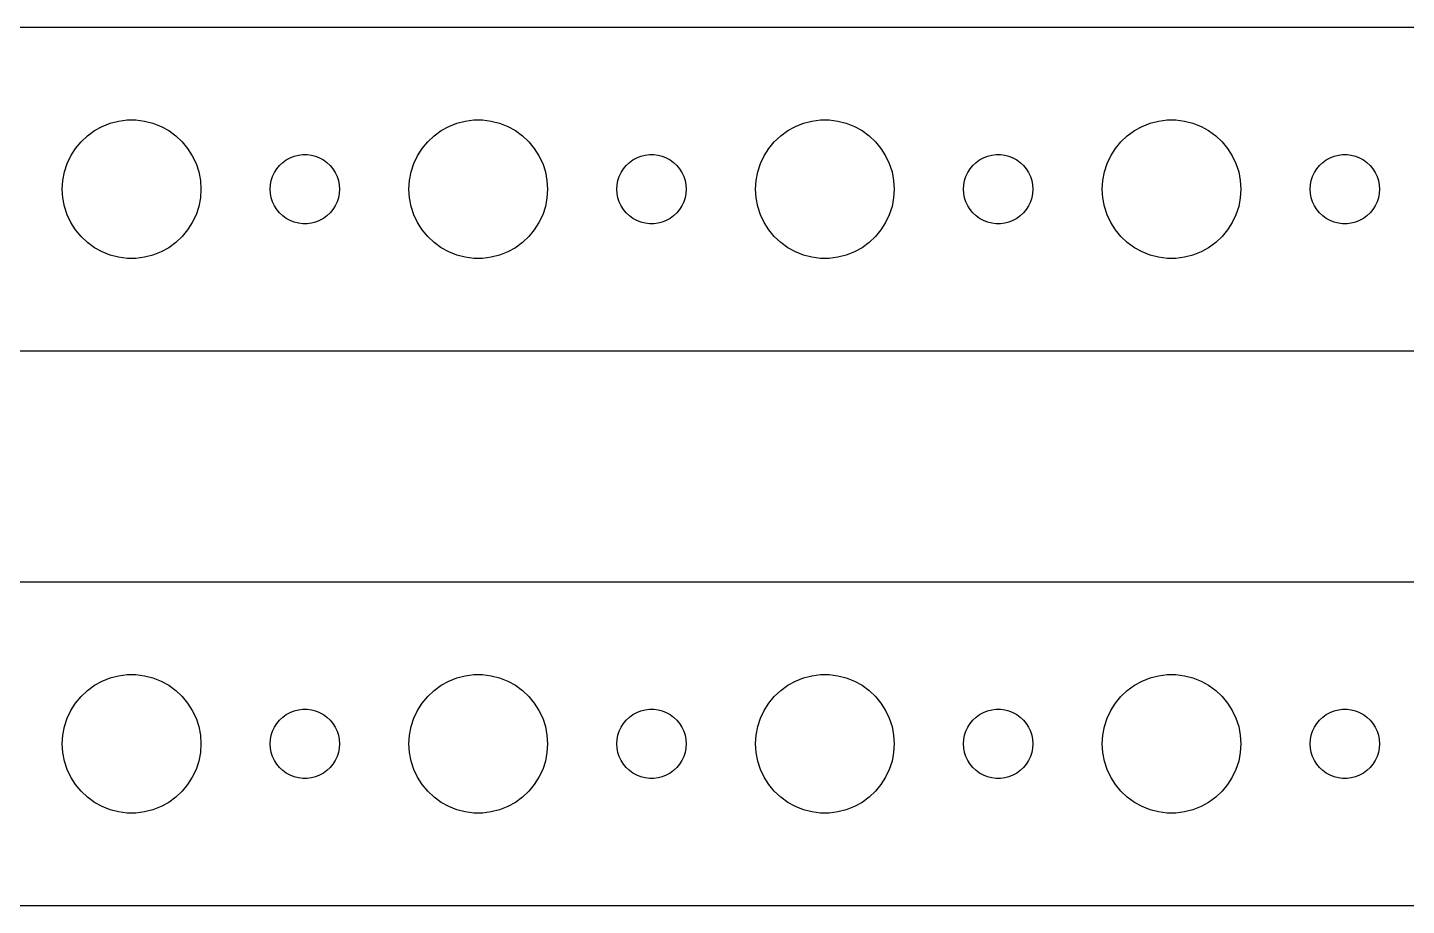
# Model space of a CAD drawing. Header units: metres. Extents: x -232 to 232, y 41 to 79.
# Drawn here: x 115.5 to 175.2, y 41 to 79 of the extents above; entities that cross this region are included whole.
import ezdxf

# ---------------------------------------------------------------- set-up
doc = ezdxf.new("R2010")
doc.units = ezdxf.units.M

msp = doc.modelspace()

# ---------------------------------------------------------------- linework, layer by layer
for p, q in [((227.314, 78.9901), (-227.314, 78.9901)), ((118.393, 74.533), (118.723, 74.7145)), ((118.723, 74.7145), (119.073, 74.8532)), ((119.073, 74.8532), (119.438, 74.9469)), ((119.438, 74.9469), (119.812, 74.9941)), ((119.812, 74.9941), (120.188, 74.9941)), ((120.188, 74.9941), (120.562, 74.9469)), ((120.562, 74.9469), (120.927, 74.8532)), ((120.927, 74.8532), (121.277, 74.7145)), ((121.277, 74.7145), (121.607, 74.533)), ((133.393, 74.533), (133.723, 74.7145)), ((133.723, 74.7145), (134.073, 74.8532)), ((134.073, 74.8532), (134.438, 74.9469)), ((134.438, 74.9469), (134.812, 74.9941)), ((134.812, 74.9941), (135.188, 74.9941)), ((135.188, 74.9941), (135.562, 74.9469)), ((135.562, 74.9469), (135.927, 74.8532)), ((135.927, 74.8532), (136.277, 74.7145)), ((136.277, 74.7145), (136.607, 74.533)), ((148.393, 74.533), (148.723, 74.7145)), ((148.723, 74.7145), (149.073, 74.8532)), ((149.073, 74.8532), (149.438, 74.9469)), ((149.438, 74.9469), (149.812, 74.9941)), ((149.812, 74.9941), (150.188, 74.9941)), ((150.188, 74.9941), (150.562, 74.9469)), ((150.562, 74.9469), (150.927, 74.8532)), ((150.927, 74.8532), (151.277, 74.7145)), ((151.277, 74.7145), (151.607, 74.533)), ((163.393, 74.533), (163.723, 74.7145)), ((163.723, 74.7145), (164.073, 74.8532)), ((164.073, 74.8532), (164.438, 74.9469)), ((164.438, 74.9469), (164.812, 74.9941)), ((164.812, 74.9941), (165.188, 74.9941)), ((165.188, 74.9941), (165.562, 74.9469)), ((165.562, 74.9469), (165.927, 74.8532)), ((165.927, 74.8532), (166.277, 74.7145)), ((166.277, 74.7145), (166.607, 74.533)), ((117.573, 73.7634), (117.813, 74.0536)), ((117.813, 74.0536), (118.088, 74.3115)), ((118.088, 74.3115), (118.393, 74.533)), ((121.607, 74.533), (121.912, 74.3115)), ((121.912, 74.3115), (122.187, 74.0536)), ((122.187, 74.0536), (122.427, 73.7634)), ((132.573, 73.7634), (132.813, 74.0536)), ((132.813, 74.0536), (133.088, 74.3115)), ((133.088, 74.3115), (133.393, 74.533)), ((136.607, 74.533), (136.912, 74.3115)), ((136.912, 74.3115), (137.187, 74.0536)), ((137.187, 74.0536), (137.427, 73.7634)), ((147.573, 73.7634), (147.813, 74.0536)), ((147.813, 74.0536), (148.088, 74.3115)), ((148.088, 74.3115), (148.393, 74.533)), ((151.607, 74.533), (151.912, 74.3115)), ((151.912, 74.3115), (152.187, 74.0536)), ((152.187, 74.0536), (152.427, 73.7634)), ((162.573, 73.7634), (162.813, 74.0536)), ((162.813, 74.0536), (163.088, 74.3115)), ((163.088, 74.3115), (163.393, 74.533)), ((166.607, 74.533), (166.912, 74.3115)), ((166.912, 74.3115), (167.187, 74.0536)), ((167.187, 74.0536), (167.427, 73.7634)), ((117.211, 73.1044), (117.371, 73.4453)), ((117.371, 73.4453), (117.573, 73.7634)), ((122.427, 73.7634), (122.629, 73.4453)), ((122.629, 73.4453), (122.789, 73.1044)), ((126.861, 73.3572), (127.036, 73.4266)), ((127.036, 73.4266), (127.219, 73.4734)), ((127.219, 73.4734), (127.406, 73.497)), ((127.406, 73.497), (127.594, 73.497)), ((127.594, 73.497), (127.781, 73.4734)), ((127.781, 73.4734), (127.964, 73.4266)), ((127.964, 73.4266), (128.139, 73.3572)), ((132.211, 73.1044), (132.371, 73.4453)), ((132.371, 73.4453), (132.573, 73.7634)), ((137.427, 73.7634), (137.629, 73.4453)), ((137.629, 73.4453), (137.789, 73.1044)), ((141.861, 73.3572), (142.036, 73.4266)), ((142.036, 73.4266), (142.219, 73.4734)), ((142.219, 73.4734), (142.406, 73.497)), ((142.406, 73.497), (142.594, 73.497)), ((142.594, 73.497), (142.781, 73.4734)), ((142.781, 73.4734), (142.964, 73.4266)), ((142.964, 73.4266), (143.139, 73.3572)), ((147.211, 73.1044), (147.371, 73.4453)), ((147.371, 73.4453), (147.573, 73.7634)), ((152.427, 73.7634), (152.629, 73.4453)), ((152.629, 73.4453), (152.789, 73.1044)), ((156.861, 73.3572), (157.036, 73.4266)), ((157.036, 73.4266), (157.219, 73.4734)), ((157.219, 73.4734), (157.406, 73.497)), ((157.406, 73.497), (157.594, 73.497)), ((157.594, 73.497), (157.781, 73.4734)), ((157.781, 73.4734), (157.964, 73.4266)), ((157.964, 73.4266), (158.139, 73.3572)), ((162.211, 73.1044), (162.371, 73.4453)), ((162.371, 73.4453), (162.573, 73.7634)), ((167.427, 73.7634), (167.629, 73.4453)), ((167.629, 73.4453), (167.789, 73.1044)), ((171.861, 73.3572), (172.036, 73.4266)), ((172.036, 73.4266), (172.219, 73.4734)), ((172.219, 73.4734), (172.406, 73.497)), ((172.406, 73.497), (172.594, 73.497)), ((172.594, 73.497), (172.781, 73.4734)), ((172.781, 73.4734), (172.964, 73.4266)), ((172.964, 73.4266), (173.139, 73.3572)), ((117.094, 72.7461), (117.211, 73.1044)), ((122.789, 73.1044), (122.906, 72.7461)), ((126.186, 72.7226), (126.286, 72.8817)), ((126.286, 72.8817), (126.407, 73.0268)), ((126.407, 73.0268), (126.544, 73.1558)), ((126.544, 73.1558), (126.696, 73.2665)), ((126.696, 73.2665), (126.861, 73.3572)), ((128.139, 73.3572), (128.304, 73.2665)), ((128.304, 73.2665), (128.456, 73.1558)), ((128.456, 73.1558), (128.593, 73.0268)), ((128.593, 73.0268), (128.714, 72.8817)), ((128.714, 72.8817), (128.814, 72.7226)), ((132.094, 72.7461), (132.211, 73.1044)), ((137.789, 73.1044), (137.906, 72.7461)), ((141.186, 72.7226), (141.286, 72.8817)), ((141.286, 72.8817), (141.407, 73.0268)), ((141.407, 73.0268), (141.544, 73.1558)), ((141.544, 73.1558), (141.696, 73.2665)), ((141.696, 73.2665), (141.861, 73.3572)), ((143.139, 73.3572), (143.304, 73.2665)), ((143.304, 73.2665), (143.456, 73.1558)), ((143.456, 73.1558), (143.593, 73.0268)), ((143.593, 73.0268), (143.714, 72.8817)), ((143.714, 72.8817), (143.814, 72.7226)), ((147.094, 72.7461), (147.211, 73.1044)), ((152.789, 73.1044), (152.906, 72.7461)), ((156.186, 72.7226), (156.286, 72.8817)), ((156.286, 72.8817), (156.407, 73.0268)), ((156.407, 73.0268), (156.544, 73.1558)), ((156.544, 73.1558), (156.696, 73.2665)), ((156.696, 73.2665), (156.861, 73.3572)), ((158.139, 73.3572), (158.304, 73.2665)), ((158.304, 73.2665), (158.456, 73.1558)), ((158.456, 73.1558), (158.593, 73.0268)), ((158.593, 73.0268), (158.714, 72.8817)), ((158.714, 72.8817), (158.814, 72.7226)), ((162.094, 72.7461), (162.211, 73.1044)), ((167.789, 73.1044), (167.906, 72.7461)), ((171.186, 72.7226), (171.286, 72.8817)), ((171.286, 72.8817), (171.407, 73.0268)), ((171.407, 73.0268), (171.544, 73.1558)), ((171.544, 73.1558), (171.696, 73.2665)), ((171.696, 73.2665), (171.861, 73.3572)), ((173.139, 73.3572), (173.304, 73.2665)), ((173.304, 73.2665), (173.456, 73.1558)), ((173.456, 73.1558), (173.593, 73.0268)), ((173.593, 73.0268), (173.714, 72.8817)), ((173.714, 72.8817), (173.814, 72.7226)), ((117, 72), (117.024, 72.376)), ((117.024, 72.376), (117.094, 72.7461)), ((122.906, 72.7461), (122.976, 72.376)), ((122.976, 72.376), (123, 72)), ((126.012, 72.188), (126.047, 72.373)), ((126.047, 72.373), (126.105, 72.5522)), ((126.105, 72.5522), (126.186, 72.7226)), ((128.814, 72.7226), (128.895, 72.5522)), ((128.895, 72.5522), (128.953, 72.373)), ((128.953, 72.373), (128.988, 72.188)), ((132, 72), (132.024, 72.376)), ((132.024, 72.376), (132.094, 72.7461)), ((137.906, 72.7461), (137.976, 72.376)), ((137.976, 72.376), (138, 72)), ((141.012, 72.188), (141.047, 72.373)), ((141.047, 72.373), (141.105, 72.5522)), ((141.105, 72.5522), (141.186, 72.7226)), ((143.814, 72.7226), (143.895, 72.5522)), ((143.895, 72.5522), (143.953, 72.373)), ((143.953, 72.373), (143.988, 72.188)), ((147, 72), (147.024, 72.376)), ((147.024, 72.376), (147.094, 72.7461)), ((152.906, 72.7461), (152.976, 72.376)), ((152.976, 72.376), (153, 72)), ((156.012, 72.188), (156.047, 72.373)), ((156.047, 72.373), (156.105, 72.5522)), ((156.105, 72.5522), (156.186, 72.7226)), ((158.814, 72.7226), (158.895, 72.5522)), ((158.895, 72.5522), (158.953, 72.373)), ((158.953, 72.373), (158.988, 72.188)), ((162, 72), (162.024, 72.376)), ((162.024, 72.376), (162.094, 72.7461)), ((167.906, 72.7461), (167.976, 72.376)), ((167.976, 72.376), (168, 72)), ((171.012, 72.188), (171.047, 72.373)), ((171.047, 72.373), (171.105, 72.5522)), ((171.105, 72.5522), (171.186, 72.7226)), ((173.814, 72.7226), (173.895, 72.5522)), ((173.895, 72.5522), (173.953, 72.373)), ((173.953, 72.373), (173.988, 72.188)), ((117.024, 71.624), (117, 72)), ((117.094, 71.2539), (117.024, 71.624)), ((122.976, 71.624), (122.906, 71.2539)), ((123, 72), (122.976, 71.624)), ((126, 72), (126.012, 72.188)), ((126.012, 71.812), (126, 72)), ((126.047, 71.627), (126.012, 71.812)), ((126.105, 71.4478), (126.047, 71.627)), ((128.953, 71.627), (128.895, 71.4478)), ((128.988, 71.812), (128.953, 71.627)), ((128.988, 72.188), (129, 72)), ((129, 72), (128.988, 71.812)), ((132.024, 71.624), (132, 72)), ((132.094, 71.2539), (132.024, 71.624)), ((137.976, 71.624), (137.906, 71.2539)), ((138, 72), (137.976, 71.624)), ((141, 72), (141.012, 72.188)), ((141.012, 71.812), (141, 72)), ((141.047, 71.627), (141.012, 71.812)), ((141.105, 71.4478), (141.047, 71.627)), ((143.953, 71.627), (143.895, 71.4478)), ((143.988, 71.812), (143.953, 71.627)), ((143.988, 72.188), (144, 72)), ((144, 72), (143.988, 71.812)), ((147.024, 71.624), (147, 72)), ((147.094, 71.2539), (147.024, 71.624)), ((152.976, 71.624), (152.906, 71.2539)), ((153, 72), (152.976, 71.624)), ((156, 72), (156.012, 72.188)), ((156.012, 71.812), (156, 72)), ((156.047, 71.627), (156.012, 71.812)), ((156.105, 71.4478), (156.047, 71.627)), ((158.953, 71.627), (158.895, 71.4478)), ((158.988, 71.812), (158.953, 71.627)), ((158.988, 72.188), (159, 72)), ((159, 72), (158.988, 71.812)), ((162.024, 71.624), (162, 72)), ((162.094, 71.2539), (162.024, 71.624)), ((167.976, 71.624), (167.906, 71.2539)), ((168, 72), (167.976, 71.624)), ((171, 72), (171.012, 72.188)), ((171.012, 71.812), (171, 72)), ((171.047, 71.627), (171.012, 71.812)), ((171.105, 71.4478), (171.047, 71.627)), ((173.953, 71.627), (173.895, 71.4478)), ((173.988, 71.812), (173.953, 71.627)), ((173.988, 72.188), (174, 72)), ((174, 72), (173.988, 71.812)), ((117.211, 70.8956), (117.094, 71.2539)), ((122.906, 71.2539), (122.789, 70.8956)), ((126.186, 71.2774), (126.105, 71.4478)), ((126.286, 71.1183), (126.186, 71.2774)), ((126.407, 70.9732), (126.286, 71.1183)), ((128.714, 71.1183), (128.593, 70.9732)), ((128.814, 71.2774), (128.714, 71.1183)), ((128.895, 71.4478), (128.814, 71.2774)), ((132.211, 70.8956), (132.094, 71.2539)), ((137.906, 71.2539), (137.789, 70.8956)), ((141.186, 71.2774), (141.105, 71.4478)), ((141.286, 71.1183), (141.186, 71.2774)), ((141.407, 70.9732), (141.286, 71.1183)), ((143.714, 71.1183), (143.593, 70.9732)), ((143.814, 71.2774), (143.714, 71.1183)), ((143.895, 71.4478), (143.814, 71.2774)), ((147.211, 70.8956), (147.094, 71.2539)), ((152.906, 71.2539), (152.789, 70.8956)), ((156.186, 71.2774), (156.105, 71.4478)), ((156.286, 71.1183), (156.186, 71.2774)), ((156.407, 70.9732), (156.286, 71.1183)), ((158.714, 71.1183), (158.593, 70.9732)), ((158.814, 71.2774), (158.714, 71.1183)), ((158.895, 71.4478), (158.814, 71.2774)), ((162.211, 70.8956), (162.094, 71.2539)), ((167.906, 71.2539), (167.789, 70.8956)), ((171.186, 71.2774), (171.105, 71.4478)), ((171.286, 71.1183), (171.186, 71.2774)), ((171.407, 70.9732), (171.286, 71.1183)), ((173.714, 71.1183), (173.593, 70.9732)), ((173.814, 71.2774), (173.714, 71.1183)), ((173.895, 71.4478), (173.814, 71.2774)), ((117.371, 70.5547), (117.211, 70.8956)), ((117.573, 70.2366), (117.371, 70.5547)), ((122.629, 70.5547), (122.427, 70.2366)), ((122.789, 70.8956), (122.629, 70.5547)), ((126.544, 70.8442), (126.407, 70.9732)), ((126.696, 70.7335), (126.544, 70.8442)), ((126.861, 70.6428), (126.696, 70.7335)), ((127.036, 70.5734), (126.861, 70.6428)), ((127.219, 70.5266), (127.036, 70.5734)), ((127.406, 70.503), (127.219, 70.5266)), ((127.594, 70.503), (127.406, 70.503)), ((127.781, 70.5266), (127.594, 70.503)), ((127.964, 70.5734), (127.781, 70.5266)), ((128.139, 70.6428), (127.964, 70.5734)), ((128.304, 70.7335), (128.139, 70.6428)), ((128.456, 70.8442), (128.304, 70.7335)), ((128.593, 70.9732), (128.456, 70.8442)), ((132.371, 70.5547), (132.211, 70.8956)), ((132.573, 70.2366), (132.371, 70.5547)), ((137.629, 70.5547), (137.427, 70.2366)), ((137.789, 70.8956), (137.629, 70.5547)), ((141.544, 70.8442), (141.407, 70.9732)), ((141.696, 70.7335), (141.544, 70.8442)), ((141.861, 70.6428), (141.696, 70.7335)), ((142.036, 70.5734), (141.861, 70.6428)), ((142.219, 70.5266), (142.036, 70.5734)), ((142.406, 70.503), (142.219, 70.5266)), ((142.594, 70.503), (142.406, 70.503)), ((142.781, 70.5266), (142.594, 70.503)), ((142.964, 70.5734), (142.781, 70.5266)), ((143.139, 70.6428), (142.964, 70.5734)), ((143.304, 70.7335), (143.139, 70.6428)), ((143.456, 70.8442), (143.304, 70.7335)), ((143.593, 70.9732), (143.456, 70.8442)), ((147.371, 70.5547), (147.211, 70.8956)), ((147.573, 70.2366), (147.371, 70.5547)), ((152.629, 70.5547), (152.427, 70.2366)), ((152.789, 70.8956), (152.629, 70.5547)), ((156.544, 70.8442), (156.407, 70.9732)), ((156.696, 70.7335), (156.544, 70.8442)), ((156.861, 70.6428), (156.696, 70.7335)), ((157.036, 70.5734), (156.861, 70.6428)), ((157.219, 70.5266), (157.036, 70.5734)), ((157.406, 70.503), (157.219, 70.5266)), ((157.594, 70.503), (157.406, 70.503)), ((157.781, 70.5266), (157.594, 70.503)), ((157.964, 70.5734), (157.781, 70.5266)), ((158.139, 70.6428), (157.964, 70.5734)), ((158.304, 70.7335), (158.139, 70.6428)), ((158.456, 70.8442), (158.304, 70.7335)), ((158.593, 70.9732), (158.456, 70.8442)), ((162.371, 70.5547), (162.211, 70.8956)), ((162.573, 70.2366), (162.371, 70.5547)), ((167.629, 70.5547), (167.427, 70.2366)), ((167.789, 70.8956), (167.629, 70.5547)), ((171.544, 70.8442), (171.407, 70.9732)), ((171.696, 70.7335), (171.544, 70.8442)), ((171.861, 70.6428), (171.696, 70.7335)), ((172.036, 70.5734), (171.861, 70.6428)), ((172.219, 70.5266), (172.036, 70.5734)), ((172.406, 70.503), (172.219, 70.5266)), ((172.594, 70.503), (172.406, 70.503)), ((172.781, 70.5266), (172.594, 70.503)), ((172.964, 70.5734), (172.781, 70.5266)), ((173.139, 70.6428), (172.964, 70.5734)), ((173.304, 70.7335), (173.139, 70.6428)), ((173.456, 70.8442), (173.304, 70.7335)), ((173.593, 70.9732), (173.456, 70.8442)), ((117.813, 69.9464), (117.573, 70.2366)), ((118.088, 69.6885), (117.813, 69.9464)), ((122.187, 69.9464), (121.912, 69.6885)), ((122.427, 70.2366), (122.187, 69.9464)), ((132.813, 69.9464), (132.573, 70.2366)), ((133.088, 69.6885), (132.813, 69.9464)), ((137.187, 69.9464), (136.912, 69.6885)), ((137.427, 70.2366), (137.187, 69.9464)), ((147.813, 69.9464), (147.573, 70.2366)), ((148.088, 69.6885), (147.813, 69.9464)), ((152.187, 69.9464), (151.912, 69.6885)), ((152.427, 70.2366), (152.187, 69.9464)), ((162.813, 69.9464), (162.573, 70.2366)), ((163.088, 69.6885), (162.813, 69.9464)), ((167.187, 69.9464), (166.912, 69.6885)), ((167.427, 70.2366), (167.187, 69.9464)), ((118.393, 69.467), (118.088, 69.6885)), ((118.723, 69.2855), (118.393, 69.467)), ((119.073, 69.1468), (118.723, 69.2855)), ((121.277, 69.2855), (120.927, 69.1468)), ((121.607, 69.467), (121.277, 69.2855)), ((121.912, 69.6885), (121.607, 69.467)), ((133.393, 69.467), (133.088, 69.6885)), ((133.723, 69.2855), (133.393, 69.467)), ((134.073, 69.1468), (133.723, 69.2855)), ((136.277, 69.2855), (135.927, 69.1468)), ((136.607, 69.467), (136.277, 69.2855)), ((136.912, 69.6885), (136.607, 69.467)), ((148.393, 69.467), (148.088, 69.6885)), ((148.723, 69.2855), (148.393, 69.467)), ((149.073, 69.1468), (148.723, 69.2855)), ((151.277, 69.2855), (150.927, 69.1468)), ((151.607, 69.467), (151.277, 69.2855)), ((151.912, 69.6885), (151.607, 69.467)), ((163.393, 69.467), (163.088, 69.6885)), ((163.723, 69.2855), (163.393, 69.467)), ((164.073, 69.1468), (163.723, 69.2855)), ((166.277, 69.2855), (165.927, 69.1468)), ((166.607, 69.467), (166.277, 69.2855)), ((166.912, 69.6885), (166.607, 69.467)), ((119.438, 69.0531), (119.073, 69.1468)), ((119.812, 69.0059), (119.438, 69.0531)), ((120.188, 69.0059), (119.812, 69.0059)), ((120.562, 69.0531), (120.188, 69.0059)), ((120.927, 69.1468), (120.562, 69.0531)), ((134.438, 69.0531), (134.073, 69.1468)), ((134.812, 69.0059), (134.438, 69.0531)), ((135.188, 69.0059), (134.812, 69.0059)), ((135.562, 69.0531), (135.188, 69.0059)), ((135.927, 69.1468), (135.562, 69.0531)), ((149.438, 69.0531), (149.073, 69.1468)), ((149.812, 69.0059), (149.438, 69.0531)), ((150.188, 69.0059), (149.812, 69.0059)), ((150.562, 69.0531), (150.188, 69.0059)), ((150.927, 69.1468), (150.562, 69.0531)), ((164.438, 69.0531), (164.073, 69.1468)), ((164.812, 69.0059), (164.438, 69.0531)), ((165.188, 69.0059), (164.812, 69.0059)), ((165.562, 69.0531), (165.188, 69.0059)), ((165.927, 69.1468), (165.562, 69.0531)), ((-227.314, 65.0099), (227.314, 65.0099)), ((227.314, 54.9901), (-227.314, 54.9901)), ((118.723, 50.7145), (119.073, 50.8532)), ((119.073, 50.8532), (119.438, 50.9469)), ((119.438, 50.9469), (119.812, 50.9941)), ((119.812, 50.9941), (120.188, 50.9941)), ((120.188, 50.9941), (120.562, 50.9469)), ((120.562, 50.9469), (120.927, 50.8532)), ((120.927, 50.8532), (121.277, 50.7145)), ((133.723, 50.7145), (134.073, 50.8532)), ((134.073, 50.8532), (134.438, 50.9469)), ((134.438, 50.9469), (134.812, 50.9941)), ((134.812, 50.9941), (135.188, 50.9941)), ((135.188, 50.9941), (135.562, 50.9469)), ((135.562, 50.9469), (135.927, 50.8532)), ((135.927, 50.8532), (136.277, 50.7145)), ((148.723, 50.7145), (149.073, 50.8532)), ((149.073, 50.8532), (149.438, 50.9469)), ((149.438, 50.9469), (149.812, 50.9941)), ((149.812, 50.9941), (150.188, 50.9941)), ((150.188, 50.9941), (150.562, 50.9469)), ((150.562, 50.9469), (150.927, 50.8532)), ((150.927, 50.8532), (151.277, 50.7145)), ((163.723, 50.7145), (164.073, 50.8532)), ((164.073, 50.8532), (164.438, 50.9469)), ((164.438, 50.9469), (164.812, 50.9941)), ((164.812, 50.9941), (165.188, 50.9941)), ((165.188, 50.9941), (165.562, 50.9469)), ((165.562, 50.9469), (165.927, 50.8532)), ((165.927, 50.8532), (166.277, 50.7145)), ((117.813, 50.0536), (118.088, 50.3115)), ((118.088, 50.3115), (118.393, 50.533)), ((118.393, 50.533), (118.723, 50.7145)), ((121.277, 50.7145), (121.607, 50.533)), ((121.607, 50.533), (121.912, 50.3115)), ((121.912, 50.3115), (122.187, 50.0536)), ((132.813, 50.0536), (133.088, 50.3115)), ((133.088, 50.3115), (133.393, 50.533)), ((133.393, 50.533), (133.723, 50.7145)), ((136.277, 50.7145), (136.607, 50.533)), ((136.607, 50.533), (136.912, 50.3115)), ((136.912, 50.3115), (137.187, 50.0536)), ((147.813, 50.0536), (148.088, 50.3115)), ((148.088, 50.3115), (148.393, 50.533)), ((148.393, 50.533), (148.723, 50.7145)), ((151.277, 50.7145), (151.607, 50.533)), ((151.607, 50.533), (151.912, 50.3115)), ((151.912, 50.3115), (152.187, 50.0536)), ((162.813, 50.0536), (163.088, 50.3115)), ((163.088, 50.3115), (163.393, 50.533)), ((163.393, 50.533), (163.723, 50.7145)), ((166.277, 50.7145), (166.607, 50.533)), ((166.607, 50.533), (166.912, 50.3115)), ((166.912, 50.3115), (167.187, 50.0536)), ((117.371, 49.4453), (117.573, 49.7634)), ((117.573, 49.7634), (117.813, 50.0536)), ((122.187, 50.0536), (122.427, 49.7634)), ((122.427, 49.7634), (122.629, 49.4453)), ((132.371, 49.4453), (132.573, 49.7634)), ((132.573, 49.7634), (132.813, 50.0536)), ((137.187, 50.0536), (137.427, 49.7634)), ((137.427, 49.7634), (137.629, 49.4453)), ((147.371, 49.4453), (147.573, 49.7634)), ((147.573, 49.7634), (147.813, 50.0536)), ((152.187, 50.0536), (152.427, 49.7634)), ((152.427, 49.7634), (152.629, 49.4453)), ((162.371, 49.4453), (162.573, 49.7634)), ((162.573, 49.7634), (162.813, 50.0536)), ((167.187, 50.0536), (167.427, 49.7634)), ((167.427, 49.7634), (167.629, 49.4453)), ((117.094, 48.7461), (117.211, 49.1044)), ((117.211, 49.1044), (117.371, 49.4453)), ((122.629, 49.4453), (122.789, 49.1044)), ((122.789, 49.1044), (122.906, 48.7461)), ((126.286, 48.8817), (126.407, 49.0268)), ((126.407, 49.0268), (126.544, 49.1558)), ((126.544, 49.1558), (126.696, 49.2665)), ((126.696, 49.2665), (126.861, 49.3572)), ((126.861, 49.3572), (127.036, 49.4266)), ((127.036, 49.4266), (127.219, 49.4734)), ((127.219, 49.4734), (127.406, 49.497)), ((127.406, 49.497), (127.594, 49.497)), ((127.594, 49.497), (127.781, 49.4734)), ((127.781, 49.4734), (127.964, 49.4266)), ((127.964, 49.4266), (128.139, 49.3572)), ((128.139, 49.3572), (128.304, 49.2665)), ((128.304, 49.2665), (128.456, 49.1558)), ((128.456, 49.1558), (128.593, 49.0268)), ((128.593, 49.0268), (128.714, 48.8817)), ((132.094, 48.7461), (132.211, 49.1044)), ((132.211, 49.1044), (132.371, 49.4453)), ((137.629, 49.4453), (137.789, 49.1044)), ((137.789, 49.1044), (137.906, 48.7461)), ((141.286, 48.8817), (141.407, 49.0268)), ((141.407, 49.0268), (141.544, 49.1558)), ((141.544, 49.1558), (141.696, 49.2665)), ((141.696, 49.2665), (141.861, 49.3572)), ((141.861, 49.3572), (142.036, 49.4266)), ((142.036, 49.4266), (142.219, 49.4734)), ((142.219, 49.4734), (142.406, 49.497)), ((142.406, 49.497), (142.594, 49.497)), ((142.594, 49.497), (142.781, 49.4734)), ((142.781, 49.4734), (142.964, 49.4266)), ((142.964, 49.4266), (143.139, 49.3572)), ((143.139, 49.3572), (143.304, 49.2665)), ((143.304, 49.2665), (143.456, 49.1558)), ((143.456, 49.1558), (143.593, 49.0268)), ((143.593, 49.0268), (143.714, 48.8817)), ((147.094, 48.7461), (147.211, 49.1044)), ((147.211, 49.1044), (147.371, 49.4453)), ((152.629, 49.4453), (152.789, 49.1044)), ((152.789, 49.1044), (152.906, 48.7461)), ((156.286, 48.8817), (156.407, 49.0268)), ((156.407, 49.0268), (156.544, 49.1558)), ((156.544, 49.1558), (156.696, 49.2665)), ((156.696, 49.2665), (156.861, 49.3572)), ((156.861, 49.3572), (157.036, 49.4266)), ((157.036, 49.4266), (157.219, 49.4734)), ((157.219, 49.4734), (157.406, 49.497)), ((157.406, 49.497), (157.594, 49.497)), ((157.594, 49.497), (157.781, 49.4734)), ((157.781, 49.4734), (157.964, 49.4266)), ((157.964, 49.4266), (158.139, 49.3572)), ((158.139, 49.3572), (158.304, 49.2665)), ((158.304, 49.2665), (158.456, 49.1558)), ((158.456, 49.1558), (158.593, 49.0268)), ((158.593, 49.0268), (158.714, 48.8817)), ((162.094, 48.7461), (162.211, 49.1044)), ((162.211, 49.1044), (162.371, 49.4453)), ((167.629, 49.4453), (167.789, 49.1044)), ((167.789, 49.1044), (167.906, 48.7461)), ((171.286, 48.8817), (171.407, 49.0268)), ((171.407, 49.0268), (171.544, 49.1558)), ((171.544, 49.1558), (171.696, 49.2665)), ((171.696, 49.2665), (171.861, 49.3572)), ((171.861, 49.3572), (172.036, 49.4266)), ((172.036, 49.4266), (172.219, 49.4734)), ((172.219, 49.4734), (172.406, 49.497)), ((172.406, 49.497), (172.594, 49.497)), ((172.594, 49.497), (172.781, 49.4734)), ((172.781, 49.4734), (172.964, 49.4266)), ((172.964, 49.4266), (173.139, 49.3572)), ((173.139, 49.3572), (173.304, 49.2665)), ((173.304, 49.2665), (173.456, 49.1558)), ((173.456, 49.1558), (173.593, 49.0268)), ((173.593, 49.0268), (173.714, 48.8817)), ((117, 48), (117.024, 48.376)), ((117.024, 48.376), (117.094, 48.7461)), ((122.906, 48.7461), (122.976, 48.376)), ((122.976, 48.376), (123, 48)), ((126.012, 48.188), (126.047, 48.373)), ((126.047, 48.373), (126.105, 48.5522)), ((126.105, 48.5522), (126.186, 48.7226)), ((126.186, 48.7226), (126.286, 48.8817)), ((128.714, 48.8817), (128.814, 48.7226)), ((128.814, 48.7226), (128.895, 48.5522)), ((128.895, 48.5522), (128.953, 48.373)), ((128.953, 48.373), (128.988, 48.188)), ((132, 48), (132.024, 48.376)), ((132.024, 48.376), (132.094, 48.7461)), ((137.906, 48.7461), (137.976, 48.376)), ((137.976, 48.376), (138, 48)), ((141.012, 48.188), (141.047, 48.373)), ((141.047, 48.373), (141.105, 48.5522)), ((141.105, 48.5522), (141.186, 48.7226)), ((141.186, 48.7226), (141.286, 48.8817)), ((143.714, 48.8817), (143.814, 48.7226)), ((143.814, 48.7226), (143.895, 48.5522)), ((143.895, 48.5522), (143.953, 48.373)), ((143.953, 48.373), (143.988, 48.188)), ((147, 48), (147.024, 48.376)), ((147.024, 48.376), (147.094, 48.7461)), ((152.906, 48.7461), (152.976, 48.376)), ((152.976, 48.376), (153, 48)), ((156.012, 48.188), (156.047, 48.373)), ((156.047, 48.373), (156.105, 48.5522)), ((156.105, 48.5522), (156.186, 48.7226)), ((156.186, 48.7226), (156.286, 48.8817)), ((158.714, 48.8817), (158.814, 48.7226)), ((158.814, 48.7226), (158.895, 48.5522)), ((158.895, 48.5522), (158.953, 48.373)), ((158.953, 48.373), (158.988, 48.188)), ((162, 48), (162.024, 48.376)), ((162.024, 48.376), (162.094, 48.7461)), ((167.906, 48.7461), (167.976, 48.376)), ((167.976, 48.376), (168, 48)), ((171.012, 48.188), (171.047, 48.373)), ((171.047, 48.373), (171.105, 48.5522)), ((171.105, 48.5522), (171.186, 48.7226)), ((171.186, 48.7226), (171.286, 48.8817)), ((173.714, 48.8817), (173.814, 48.7226)), ((173.814, 48.7226), (173.895, 48.5522)), ((173.895, 48.5522), (173.953, 48.373)), ((173.953, 48.373), (173.988, 48.188)), ((117.024, 47.624), (117, 48)), ((123, 48), (122.976, 47.624)), ((126, 48), (126.012, 48.188)), ((126.012, 47.812), (126, 48)), ((126.047, 47.627), (126.012, 47.812)), ((128.988, 47.812), (128.953, 47.627)), ((128.988, 48.188), (129, 48)), ((129, 48), (128.988, 47.812)), ((132.024, 47.624), (132, 48)), ((138, 48), (137.976, 47.624)), ((141, 48), (141.012, 48.188)), ((141.012, 47.812), (141, 48)), ((141.047, 47.627), (141.012, 47.812)), ((143.988, 47.812), (143.953, 47.627)), ((143.988, 48.188), (144, 48)), ((144, 48), (143.988, 47.812)), ((147.024, 47.624), (147, 48)), ((153, 48), (152.976, 47.624)), ((156, 48), (156.012, 48.188)), ((156.012, 47.812), (156, 48)), ((156.047, 47.627), (156.012, 47.812)), ((158.988, 47.812), (158.953, 47.627)), ((158.988, 48.188), (159, 48)), ((159, 48), (158.988, 47.812)), ((162.024, 47.624), (162, 48)), ((168, 48), (167.976, 47.624)), ((171, 48), (171.012, 48.188)), ((171.012, 47.812), (171, 48)), ((171.047, 47.627), (171.012, 47.812)), ((173.988, 47.812), (173.953, 47.627)), ((173.988, 48.188), (174, 48)), ((174, 48), (173.988, 47.812)), ((117.094, 47.2539), (117.024, 47.624)), ((117.211, 46.8956), (117.094, 47.2539)), ((122.906, 47.2539), (122.789, 46.8956)), ((122.976, 47.624), (122.906, 47.2539)), ((126.105, 47.4478), (126.047, 47.627)), ((126.186, 47.2774), (126.105, 47.4478)), ((126.286, 47.1183), (126.186, 47.2774)), ((128.814, 47.2774), (128.714, 47.1183)), ((128.895, 47.4478), (128.814, 47.2774)), ((128.953, 47.627), (128.895, 47.4478)), ((132.094, 47.2539), (132.024, 47.624)), ((132.211, 46.8956), (132.094, 47.2539)), ((137.906, 47.2539), (137.789, 46.8956)), ((137.976, 47.624), (137.906, 47.2539)), ((141.105, 47.4478), (141.047, 47.627)), ((141.186, 47.2774), (141.105, 47.4478)), ((141.286, 47.1183), (141.186, 47.2774)), ((143.814, 47.2774), (143.714, 47.1183)), ((143.895, 47.4478), (143.814, 47.2774)), ((143.953, 47.627), (143.895, 47.4478)), ((147.094, 47.2539), (147.024, 47.624)), ((147.211, 46.8956), (147.094, 47.2539)), ((152.906, 47.2539), (152.789, 46.8956)), ((152.976, 47.624), (152.906, 47.2539)), ((156.105, 47.4478), (156.047, 47.627)), ((156.186, 47.2774), (156.105, 47.4478)), ((156.286, 47.1183), (156.186, 47.2774)), ((158.814, 47.2774), (158.714, 47.1183)), ((158.895, 47.4478), (158.814, 47.2774)), ((158.953, 47.627), (158.895, 47.4478)), ((162.094, 47.2539), (162.024, 47.624)), ((162.211, 46.8956), (162.094, 47.2539)), ((167.906, 47.2539), (167.789, 46.8956)), ((167.976, 47.624), (167.906, 47.2539)), ((171.105, 47.4478), (171.047, 47.627)), ((171.186, 47.2774), (171.105, 47.4478)), ((171.286, 47.1183), (171.186, 47.2774)), ((173.814, 47.2774), (173.714, 47.1183)), ((173.895, 47.4478), (173.814, 47.2774)), ((173.953, 47.627), (173.895, 47.4478)), ((117.371, 46.5547), (117.211, 46.8956)), ((117.573, 46.2366), (117.371, 46.5547)), ((122.629, 46.5547), (122.427, 46.2366)), ((122.789, 46.8956), (122.629, 46.5547)), ((126.407, 46.9732), (126.286, 47.1183)), ((126.544, 46.8442), (126.407, 46.9732)), ((126.696, 46.7335), (126.544, 46.8442)), ((126.861, 46.6428), (126.696, 46.7335)), ((127.036, 46.5734), (126.861, 46.6428)), ((127.219, 46.5266), (127.036, 46.5734)), ((127.964, 46.5734), (127.781, 46.5266)), ((128.139, 46.6428), (127.964, 46.5734)), ((128.304, 46.7335), (128.139, 46.6428)), ((128.456, 46.8442), (128.304, 46.7335)), ((128.593, 46.9732), (128.456, 46.8442)), ((128.714, 47.1183), (128.593, 46.9732)), ((132.371, 46.5547), (132.211, 46.8956)), ((132.573, 46.2366), (132.371, 46.5547)), ((137.629, 46.5547), (137.427, 46.2366)), ((137.789, 46.8956), (137.629, 46.5547)), ((141.407, 46.9732), (141.286, 47.1183)), ((141.544, 46.8442), (141.407, 46.9732)), ((141.696, 46.7335), (141.544, 46.8442)), ((141.861, 46.6428), (141.696, 46.7335)), ((142.036, 46.5734), (141.861, 46.6428)), ((142.219, 46.5266), (142.036, 46.5734)), ((142.964, 46.5734), (142.781, 46.5266)), ((143.139, 46.6428), (142.964, 46.5734)), ((143.304, 46.7335), (143.139, 46.6428)), ((143.456, 46.8442), (143.304, 46.7335)), ((143.593, 46.9732), (143.456, 46.8442)), ((143.714, 47.1183), (143.593, 46.9732)), ((147.371, 46.5547), (147.211, 46.8956)), ((147.573, 46.2366), (147.371, 46.5547)), ((152.629, 46.5547), (152.427, 46.2366)), ((152.789, 46.8956), (152.629, 46.5547)), ((156.407, 46.9732), (156.286, 47.1183)), ((156.544, 46.8442), (156.407, 46.9732)), ((156.696, 46.7335), (156.544, 46.8442)), ((156.861, 46.6428), (156.696, 46.7335)), ((157.036, 46.5734), (156.861, 46.6428)), ((157.219, 46.5266), (157.036, 46.5734)), ((157.964, 46.5734), (157.781, 46.5266)), ((158.139, 46.6428), (157.964, 46.5734)), ((158.304, 46.7335), (158.139, 46.6428)), ((158.456, 46.8442), (158.304, 46.7335)), ((158.593, 46.9732), (158.456, 46.8442)), ((158.714, 47.1183), (158.593, 46.9732)), ((162.371, 46.5547), (162.211, 46.8956)), ((162.573, 46.2366), (162.371, 46.5547)), ((167.629, 46.5547), (167.427, 46.2366)), ((167.789, 46.8956), (167.629, 46.5547)), ((171.407, 46.9732), (171.286, 47.1183)), ((171.544, 46.8442), (171.407, 46.9732)), ((171.696, 46.7335), (171.544, 46.8442)), ((171.861, 46.6428), (171.696, 46.7335)), ((172.036, 46.5734), (171.861, 46.6428)), ((172.219, 46.5266), (172.036, 46.5734)), ((172.964, 46.5734), (172.781, 46.5266)), ((173.139, 46.6428), (172.964, 46.5734)), ((173.304, 46.7335), (173.139, 46.6428)), ((173.456, 46.8442), (173.304, 46.7335)), ((173.593, 46.9732), (173.456, 46.8442)), ((173.714, 47.1183), (173.593, 46.9732)), ((117.813, 45.9464), (117.573, 46.2366)), ((118.088, 45.6885), (117.813, 45.9464)), ((122.187, 45.9464), (121.912, 45.6885)), ((122.427, 46.2366), (122.187, 45.9464)), ((127.406, 46.503), (127.219, 46.5266)), ((127.594, 46.503), (127.406, 46.503)), ((127.781, 46.5266), (127.594, 46.503)), ((132.813, 45.9464), (132.573, 46.2366)), ((133.088, 45.6885), (132.813, 45.9464)), ((137.187, 45.9464), (136.912, 45.6885)), ((137.427, 46.2366), (137.187, 45.9464)), ((142.406, 46.503), (142.219, 46.5266)), ((142.594, 46.503), (142.406, 46.503)), ((142.781, 46.5266), (142.594, 46.503)), ((147.813, 45.9464), (147.573, 46.2366)), ((148.088, 45.6885), (147.813, 45.9464)), ((152.187, 45.9464), (151.912, 45.6885)), ((152.427, 46.2366), (152.187, 45.9464)), ((157.406, 46.503), (157.219, 46.5266)), ((157.594, 46.503), (157.406, 46.503)), ((157.781, 46.5266), (157.594, 46.503)), ((162.813, 45.9464), (162.573, 46.2366)), ((163.088, 45.6885), (162.813, 45.9464)), ((167.187, 45.9464), (166.912, 45.6885)), ((167.427, 46.2366), (167.187, 45.9464)), ((172.406, 46.503), (172.219, 46.5266)), ((172.594, 46.503), (172.406, 46.503)), ((172.781, 46.5266), (172.594, 46.503)), ((118.393, 45.467), (118.088, 45.6885)), ((118.723, 45.2855), (118.393, 45.467)), ((121.607, 45.467), (121.277, 45.2855)), ((121.912, 45.6885), (121.607, 45.467)), ((133.393, 45.467), (133.088, 45.6885)), ((133.723, 45.2855), (133.393, 45.467)), ((136.607, 45.467), (136.277, 45.2855)), ((136.912, 45.6885), (136.607, 45.467)), ((148.393, 45.467), (148.088, 45.6885)), ((148.723, 45.2855), (148.393, 45.467)), ((151.607, 45.467), (151.277, 45.2855)), ((151.912, 45.6885), (151.607, 45.467)), ((163.393, 45.467), (163.088, 45.6885)), ((163.723, 45.2855), (163.393, 45.467)), ((166.607, 45.467), (166.277, 45.2855)), ((166.912, 45.6885), (166.607, 45.467)), ((119.073, 45.1468), (118.723, 45.2855)), ((119.438, 45.0531), (119.073, 45.1468)), ((119.812, 45.0059), (119.438, 45.0531)), ((120.188, 45.0059), (119.812, 45.0059)), ((120.562, 45.0531), (120.188, 45.0059)), ((120.927, 45.1468), (120.562, 45.0531)), ((121.277, 45.2855), (120.927, 45.1468)), ((134.073, 45.1468), (133.723, 45.2855)), ((134.438, 45.0531), (134.073, 45.1468)), ((134.812, 45.0059), (134.438, 45.0531)), ((135.188, 45.0059), (134.812, 45.0059)), ((135.562, 45.0531), (135.188, 45.0059)), ((135.927, 45.1468), (135.562, 45.0531)), ((136.277, 45.2855), (135.927, 45.1468)), ((149.073, 45.1468), (148.723, 45.2855)), ((149.438, 45.0531), (149.073, 45.1468)), ((149.812, 45.0059), (149.438, 45.0531)), ((150.188, 45.0059), (149.812, 45.0059)), ((150.562, 45.0531), (150.188, 45.0059)), ((150.927, 45.1468), (150.562, 45.0531)), ((151.277, 45.2855), (150.927, 45.1468)), ((164.073, 45.1468), (163.723, 45.2855)), ((164.438, 45.0531), (164.073, 45.1468)), ((164.812, 45.0059), (164.438, 45.0531)), ((165.188, 45.0059), (164.812, 45.0059)), ((165.562, 45.0531), (165.188, 45.0059)), ((165.927, 45.1468), (165.562, 45.0531)), ((166.277, 45.2855), (165.927, 45.1468)), ((-227.314, 41.0099), (227.314, 41.0099))]:
    msp.add_line(p, q)

doc.saveas('drawing.dxf')
